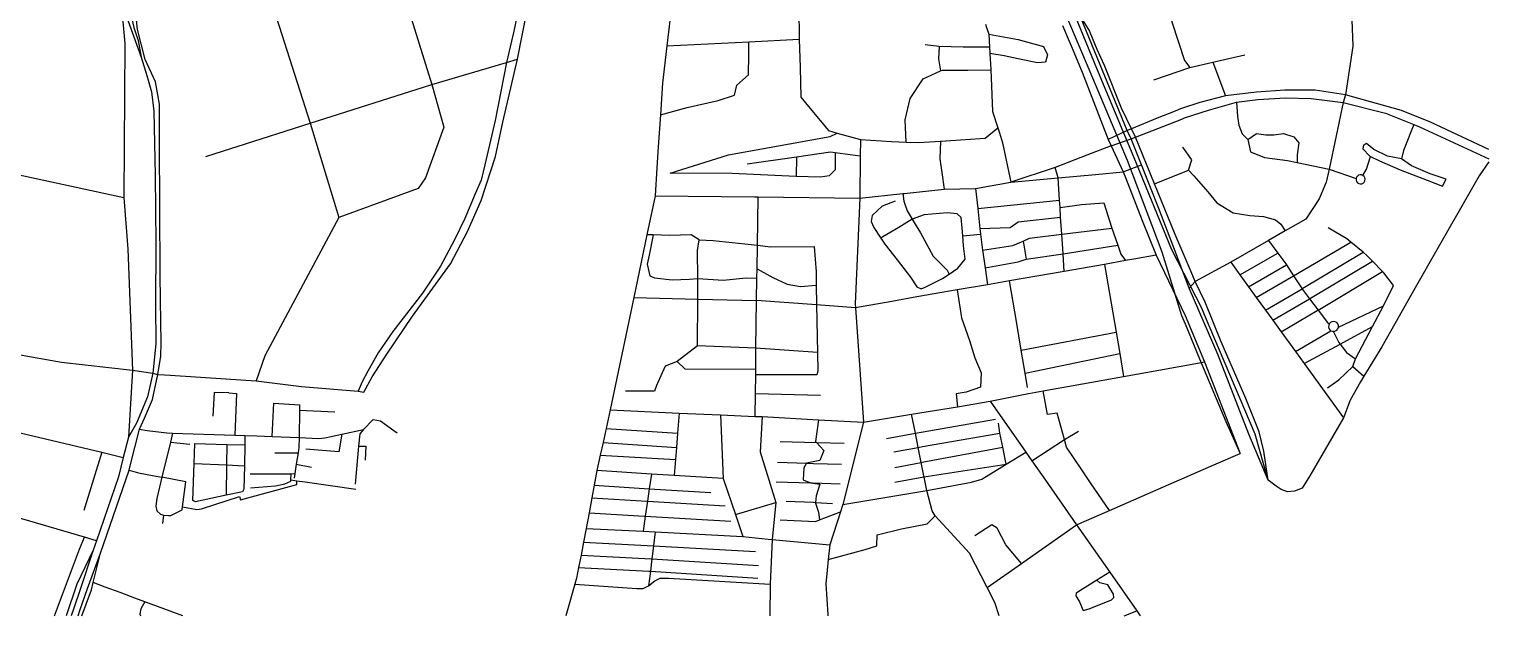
# Model space of a CAD drawing. Header units: inches. Extents: x 13372745 to 13380225, y 3541222 to 3545722.
# Drawn here: x 13377535 to 13380225, y 3541222 to 3542303 of the extents above; entities that cross this region are included whole.
import ezdxf

# ---------------------------------------------------------------- set-up
doc = ezdxf.new("R2010")
doc.units = ezdxf.units.IN
doc.header["$MEASUREMENT"] = 0

msp = doc.modelspace()

# ---------------------------------------------------------------- linework, layer by layer
for points in [[(13377836.6, 3542785.2), (13377878.5, 3542660.2), (13377939.9, 3542482.5), (13377995.7, 3542308.4), (13378052.9, 3542129.7), (13378105.4, 3541956)], [(13379336.9, 3542797.3), (13379339.9, 3542749.4), (13379344, 3542702.6), (13379350.1, 3542646.6), (13379359.4, 3542593.2), (13379370.1, 3542550.6), (13379382.6, 3542501.5), (13379402.7, 3542437.1), (13379425.3, 3542377.4), (13379489.4, 3542225), (13379558.5, 3542061.2), (13379622.3, 3541892.8)], [(13378792.4, 3542727.6), (13378763.1, 3542575.9), (13378753.6, 3542526.6), (13378743.8, 3542473), (13378739.4, 3542448.6), (13378716.5, 3542323.4), (13378710.4, 3542272), (13378702.2, 3542203.1), (13378698.4, 3542145.1), (13378694.2, 3542085.7)], [(13379640.5, 3541896.4), (13379571.6, 3542065.4), (13379502.6, 3542230.5), (13379439.2, 3542384.8), (13379417.1, 3542441.5), (13379404.6, 3542480.1), (13379392.2, 3542522.4), (13379381.2, 3542569.2), (13379377.7, 3542586.5)], [(13379842.4, 3542586.5), (13379916.1, 3542458.6), (13379948.6, 3542389.6), (13379962.7, 3542354.4), (13379972.3, 3542320.4), (13379972.3, 3542319.9), (13379974.4, 3542271.2), (13379961, 3542181.9), (13379956.3, 3542167.5), (13379930.5, 3542045.1), (13379925.3, 3542020.6), (13379916.3, 3541998.7), (13379912.2, 3541990.1)], [(13378166.9, 3542555.1), (13378221.7, 3542379), (13378277.2, 3542200.8), (13378299, 3542122.5), (13378265.5, 3542028.6), (13378252.1, 3542009.5), (13378105.4, 3541956)], [(13379047.7, 3542552.9), (13379018.1, 3542523.7), (13378961.5, 3542468.1), (13378950.5, 3542457.2), (13378953.6, 3542319.3), (13378953.8, 3542306.9), (13378954.2, 3542284.2), (13378955.6, 3542231.9), (13378957, 3542177.7), (13378965.6, 3542167.3)], [(13379483.6, 3542298.4), (13379471.3, 3542328.5), (13379460.8, 3542354), (13379430.4, 3542434.3), (13379408, 3542504.7), (13379400, 3542540.5)], [(13379585.4, 3542482.6), (13379615, 3542404.8), (13379641.1, 3542314.3), (13379664.4, 3542245), (13379674, 3542231.9)], [(13378151.5, 3541634.1), (13378167, 3541662.2), (13378194.1, 3541704.1), (13378241.2, 3541773.9), (13378311.6, 3541870.2), (13378342.5, 3541929.8), (13378367.7, 3541987.1), (13378394.3, 3542067.9), (13378407.8, 3542131.2), (13378435.1, 3542247.6), (13378461.7, 3542385.3)], [(13377702.4, 3542371.5), (13377711.4, 3542276.4), (13377709.6, 3541992.4), (13377717.1, 3541897.4), (13377725.7, 3541674.6), (13377718, 3541551.2)], [(13377714, 3542368.4), (13377719.1, 3542343.3), (13377727.6, 3542305.7), (13377735.9, 3542281.9), (13377741.6, 3542251)], [(13378444.8, 3542378.6), (13378428.4, 3542298.9), (13378414.9, 3542241.6), (13378393.5, 3542134.5), (13378374.9, 3542052.6), (13378367.8, 3542024.7), (13378356.9, 3541999.6), (13378337.8, 3541953.7), (13378318.7, 3541914.4), (13378293, 3541866.3), (13378259.7, 3541816.1), (13378205, 3541745.6), (13378178.3, 3541706.3), (13378159.2, 3541673), (13378148.8, 3541653.3), (13378141.4, 3541636)], [(13377712, 3542332.8), (13377741.6, 3542251), (13377751.6, 3542217.6), (13377760.2, 3542187.2), (13377764.8, 3542151.8), (13377766.9, 3542033.1), (13377768.3, 3541907.6), (13377767.8, 3541794.5), (13377768.6, 3541723.2), (13377762.9, 3541668.9), (13377753.3, 3541625.7), (13377732.5, 3541577.2), (13377718, 3541551.2), (13377708.5, 3541513.9), (13377699.4, 3541478.2), (13377658.8, 3541360.2), (13377652.9, 3541342.9), (13377622.9, 3541280.3), (13377603.1, 3541222.1)], [(13377632.3, 3541222.1), (13377650, 3541270.1), (13377653.2, 3541283.1), (13377666.4, 3541337.5), (13377719.3, 3541490.3), (13377721.3, 3541498.1), (13377738.4, 3541566), (13377747.6, 3541585.9), (13377762.5, 3541620.3), (13377772, 3541666.8), (13377777.4, 3541700.3), (13377778.3, 3541724.8), (13377777.4, 3541764.3), (13377777.3, 3541803.4), (13377776.7, 3541851.4), (13377774.9, 3542094.3), (13377774.9, 3542164.3), (13377767.7, 3542205.5), (13377748.8, 3542246.7), (13377734.8, 3542302.3), (13377730.4, 3542343.5)], [(13379490.3, 3542296.7), (13379489.4, 3542298.9), (13379471.3, 3542328.5)], [(13379297.5, 3542311.9), (13379298.8, 3542307.8), (13379303.5, 3542293.3), (13379304.8, 3542269.8), (13379305.5, 3542257.9), (13379307.1, 3542228.1), (13379308, 3542212.9), (13379310.5, 3542151.2), (13379320.2, 3542120.7), (13379323, 3542111.9), (13379328.9, 3542093.3), (13379343.8, 3542020.6)], [(13379439.6, 3542309.6), (13379455.5, 3542271.9)], [(13378698.4, 3542145.1), (13378747.5, 3542158.7), (13378804.7, 3542171.4), (13378834.6, 3542180.9), (13378839.1, 3542199.4), (13378860.7, 3542218.5), (13378861.3, 3542256), (13378861.3, 3542279.6)], [(13378710.4, 3542272), (13378861.3, 3542279.6), (13378954.2, 3542284.2)], [(13379304.8, 3542269.8), (13379256.5, 3542269.8), (13379212.2, 3542271.1), (13379186.4, 3542273.8)], [(13379303.5, 3542293.3), (13379357.9, 3542283.8), (13379404.1, 3542271.1), (13379411.8, 3542255.3), (13379408.2, 3542242.2), (13379393.2, 3542240.8), (13379366.1, 3542246.2), (13379332.1, 3542253.5), (13379305.5, 3542257.9)], [(13379499, 3542260.8), (13379483.6, 3542298.4)], [(13379503.3, 3542265.5), (13379490.3, 3542296.7)], [(13377918.3, 3542086.8), (13378052.9, 3542129.7), (13378277.2, 3542200.8), (13378414.9, 3542241.6), (13378435.1, 3542247.6)], [(13379212.2, 3542271.1), (13379210.8, 3542248), (13379214.6, 3542225.9)], [(13379455.5, 3542271.9), (13379475.8, 3542223.7), (13379523.6, 3542099.7), (13379528.8, 3542087.8), (13379551.2, 3542039.9)], [(13379585.1, 3542052.6), (13379565.9, 3542100.7), (13379558.3, 3542116.3), (13379499, 3542260.8)], [(13379818.5, 3541472.1), (13379810.2, 3541525.6), (13379801.8, 3541560.9), (13379776.9, 3541622.4), (13379731.6, 3541727), (13379702.1, 3541799.7), (13379683.9, 3541837.6), (13379676.7, 3541855.6), (13379647.2, 3541924.2), (13379609, 3542017.6), (13379573.8, 3542103.8), (13379566.2, 3542119.4), (13379548.1, 3542157.4), (13379516.8, 3542235.6), (13379503.3, 3542265.5)], [(13379607.5, 3542209.3), (13379674, 3542231.9), (13379716.4, 3542241.7), (13379775.5, 3542255.3)], [(13379151.5, 3542094.5), (13379149.3, 3542135.4), (13379158.8, 3542174.7), (13379182.8, 3542211.4), (13379214.6, 3542225.9), (13379217.6, 3542227.2), (13379265.1, 3542227.2), (13379307.1, 3542228.1)], [(13379716.4, 3542241.7), (13379739.5, 3542179.8)], [(13378965.6, 3542167.3), (13378998, 3542127.9)], [(13380224.9, 3542081.1), (13380117.4, 3542131.5), (13380063.9, 3542153.1), (13379961, 3542181.9), (13379905.1, 3542190.1), (13379848.9, 3542190.4), (13379796.8, 3542186.7), (13379739.5, 3542179.8), (13379692.6, 3542167.6), (13379656.9, 3542155.9), (13379646.7, 3542151.8)], [(13379659.2, 3542137.2), (13379664.2, 3542139.1), (13379708.1, 3542153.7), (13379759.8, 3542168.3), (13379799.5, 3542173), (13379850.2, 3542176.1), (13379897.4, 3542175.1), (13379956.3, 3542167.5), (13380034.4, 3542147.7), (13380086.9, 3542126.9), (13380097.5, 3542122.7), (13380224.9, 3542063.9)], [(13379759.8, 3542168.3), (13379761.9, 3542141.6), (13379764.4, 3542125.8), (13379770.3, 3542110), (13379780.7, 3542099.6), (13379785.7, 3542076.5), (13379811.5, 3542066.1), (13379854.1, 3542060.7), (13379871.8, 3542057.1), (13379930.5, 3542045.1)], [(13379613.9, 3542138.6), (13379566.2, 3542119.4), (13379558.3, 3542116.3), (13379523.6, 3542099.7)], [(13379646.7, 3542151.8), (13379613.9, 3542138.6)], [(13376780.5, 3541944.4), (13376912.1, 3542021.2), (13377090.9, 3542125.5), (13377340.1, 3542072.7), (13377709.6, 3541992.4)], [(13379020.6, 3542075.2), (13379020.4, 3542043.3), (13379009.1, 3542032.5), (13378993.6, 3542030.2), (13378948.2, 3542031.4), (13378830.5, 3542036.7), (13378716.5, 3542037.3), (13378824, 3542071.4), (13379010.9, 3542104.8), (13379024.3, 3542111.4)], [(13378998, 3542127.9), (13379005, 3542119.5), (13379008, 3542116), (13379024.3, 3542111.4), (13379067.1, 3542099.5), (13379066.7, 3542068.7), (13379065.7, 3541991.7)], [(13379067.1, 3542099.5), (13379123.9, 3542095.5), (13379151.5, 3542094.5), (13379174.6, 3542093.7), (13379214.6, 3542096.3), (13379224.4, 3542096.9), (13379296.8, 3542101.9), (13379320.2, 3542120.7)], [(13379528.8, 3542087.8), (13379565.9, 3542100.7), (13379573.8, 3542103.8), (13379626.3, 3542124.3)], [(13379626.3, 3542124.3), (13379659.2, 3542137.2)], [(13380086.9, 3542126.9), (13380068, 3542079.3), (13380063.9, 3542063.8), (13380038.2, 3542069), (13380013.1, 3542081.3), (13379999.8, 3542092), (13379993.9, 3542088.9), (13379992.6, 3542082), (13380005.6, 3542069), (13380006.9, 3542068.4), (13380023.4, 3542060.4), (13380061.8, 3542043.6), (13380111.2, 3542024.4), (13380139.7, 3542013.4), (13380146.6, 3542026.1), (13380116.7, 3542036.1), (13380082.4, 3542051.2), (13380063.9, 3542063.8)], [(13377908.3, 3542083.6), (13377918.3, 3542086.8)], [(13378694.2, 3542085.7), (13378691.9, 3542047.2)], [(13379214.6, 3542096.3), (13379213.5, 3542063.8), (13379216.7, 3542038.5), (13379221.3, 3542007.9)], [(13379528.8, 3542087.8), (13379484.2, 3542070.6), (13379425.6, 3542047.9), (13379343.8, 3542020.6)], [(13379671.7, 3542043.2), (13379677.7, 3542062.1), (13379660.9, 3542085.1)], [(13379780.7, 3542099.6), (13379797, 3542110.4), (13379813.8, 3542108.2), (13379828.7, 3542108.2), (13379846.8, 3542110.4), (13379865.8, 3542104.1), (13379874.9, 3542093.3), (13379871.7, 3542071.5), (13379871.8, 3542057.1)], [(13377860.4, 3542068.4), (13377908.3, 3542083.6)], [(13379066.7, 3542068.7), (13379020.6, 3542075.2), (13379011.8, 3542076.4), (13378949.2, 3542067.2), (13378858, 3542053.8)], [(13378949.2, 3542067.2), (13378948.2, 3542031.4)], [(13379993, 3542033.2), (13379999.8, 3542044.7), (13380006.9, 3542068.4)], [(13380224.9, 3542058.5), (13380207.1, 3542032.8), (13380112, 3541866.1), (13380106.5, 3541856.4)], [(13378691.9, 3542047.2), (13378688.5, 3541995.6)], [(13379065.7, 3541991.7), (13379145.3, 3541999.9), (13379147.7, 3542000.2), (13379221.3, 3542007.9), (13379278.7, 3542009.4), (13379343.8, 3542020.6), (13379431.1, 3542028.7), (13379500.2, 3542035.1), (13379551.2, 3542039.9), (13379585.1, 3542052.6)], [(13379442.4, 3541856.6), (13379440.3, 3541888.8), (13379437.9, 3541924.9), (13379435.8, 3541956.7), (13379434.7, 3541974.2), (13379433.8, 3541988), (13379431.1, 3542028.7), (13379425.6, 3542047.9)], [(13379551.2, 3542039.9), (13379555.4, 3542029.2), (13379586.4, 3541950.3), (13379612, 3541886.2), (13379665.6, 3541775.2), (13379701, 3541689.6), (13379767, 3541521.2)], [(13379818.5, 3541472.1), (13379783, 3541556.5), (13379725.9, 3541702.3), (13379672.5, 3541825.9), (13379645.4, 3541896.6), (13379616.9, 3541972.1), (13379585.1, 3542052.6)], [(13379609, 3542017.6), (13379671.7, 3542043.2), (13379681.6, 3542032.7), (13379707.3, 3542002.8), (13379723.7, 3541982.8), (13379754.1, 3541964.5), (13379784.6, 3541959.4), (13379809.7, 3541957.8), (13379831.7, 3541951.7), (13379841.9, 3541943.7), (13379849.6, 3541931.2)], [(13379930.5, 3542045.1), (13379980.2, 3542027.5)], [(13379993, 3542033.2), (13379990.4, 3542034.3), (13379987.7, 3542034.4), (13379985.1, 3542033.7), (13379982.8, 3542032.2), (13379981.2, 3542030.1), (13379980.2, 3542027.5), (13379980.2, 3542024.7), (13379981.1, 3542022), (13379982.9, 3542019.8), (13379985.3, 3542018.3), (13379988, 3542017.6), (13379990.8, 3542017.9), (13379993.4, 3542019.1), (13379995.4, 3542021.1), (13379996.6, 3542023.6), (13379997, 3542026.5), (13379996.4, 3542029.1), (13379995, 3542031.5), (13379993, 3542033.2)], [(13379278.7, 3542009.4), (13379283.1, 3541972.5), (13379286.8, 3541935.7), (13379287.9, 3541925.3), (13379292, 3541895.8), (13379296.6, 3541862.8), (13379300.8, 3541832)], [(13378688.5, 3541995.6), (13378673.5, 3541924.1), (13378649.3, 3541808.4), (13378605.9, 3541601.2), (13378598.3, 3541567), (13378592.5, 3541541), (13378587.3, 3541517.7), (13378581.1, 3541489.6), (13378576.1, 3541462.4), (13378571.8, 3541439.5), (13378566.7, 3541411.9), (13378561.4, 3541383), (13378556.5, 3541357.9), (13378552, 3541334), (13378547.6, 3541311.1), (13378543.7, 3541291.1), (13378540.8, 3541280.4), (13378523.9, 3541222.1)], [(13378688.5, 3541995.6), (13378871.6, 3541993.7), (13378878.4, 3541993.6), (13379065.7, 3541991.7)], [(13378873, 3541589.4), (13378873.5, 3541631.3), (13378873.9, 3541666), (13378874, 3541675.7), (13378874.4, 3541714.9), (13378875.4, 3541802.6), (13378876.1, 3541844.1), (13378876.4, 3541861.3), (13378877, 3541904.7), (13378878.4, 3541993.6)], [(13379065.7, 3541991.7), (13379057.2, 3541796.6), (13379057.7, 3541789.6), (13379072.5, 3541578.5)], [(13379131.2, 3541985.9), (13379107, 3541976.6), (13379088.5, 3541959.3), (13379086.7, 3541948.6), (13379091.8, 3541937.5), (13379104.8, 3541917.8), (13379112.1, 3541906.8), (13379134.8, 3541877.5), (13379159, 3541845.8), (13379170.6, 3541828.2), (13379178.7, 3541824.6), (13379186.2, 3541827.6), (13379218.1, 3541843.2), (13379230.7, 3541851.6), (13379246.5, 3541862.3), (13379260.2, 3541879), (13379256.9, 3541903.5), (13379255.6, 3541922), (13379254.5, 3541936), (13379252.5, 3541956), (13379245, 3541962.6), (13379226.8, 3541964.1), (13379184.1, 3541960.5), (13379162.2, 3541952.6), (13379137.8, 3541937.5), (13379108.5, 3541920.2), (13379104.8, 3541917.8)], [(13379145.3, 3541999.9), (13379146.8, 3541985.8), (13379152.8, 3541967.8), (13379162.2, 3541952.6), (13379162.8, 3541951.6), (13379177.5, 3541927.3), (13379200.7, 3541884.4), (13379227, 3541859), (13379230.7, 3541851.6)], [(13379283.1, 3541972.5), (13379433.8, 3541988)], [(13379434.7, 3541974.2), (13379474.4, 3541979.6), (13379515.6, 3541982.8), (13379529.4, 3541938.1), (13379530.1, 3541936.1), (13379541.3, 3541904.7), (13379547.1, 3541888.5), (13379555.3, 3541876.3)], [(13379912.2, 3541990.1), (13379887.5, 3541952.5)], [(13378105.4, 3541956), (13377969.5, 3541700.9), (13377953.5, 3541654.7)], [(13379286.8, 3541935.7), (13379342.8, 3541937.5), (13379357.8, 3541948), (13379435.8, 3541956.7)], [(13379887.5, 3541952.5), (13379849.6, 3541931.2), (13379819, 3541913.4), (13379749.8, 3541873.2), (13379683.9, 3541837.6), (13379672.5, 3541825.9)], [(13378769.6, 3541914.7), (13378755.1, 3541923.8), (13378715.7, 3541922.4), (13378685, 3541923.7), (13378673.5, 3541924.1)], [(13378685, 3541923.7), (13378677.3, 3541886.6), (13378673.6, 3541869.9), (13378678.6, 3541848.2), (13378687.2, 3541844.5), (13378719.8, 3541840.9), (13378751.9, 3541842.3), (13378767.2, 3541843.6), (13378813.9, 3541840.5), (13378856.5, 3541844.5), (13378876.1, 3541844.1)], [(13379255.6, 3541922), (13379287.9, 3541925.3)], [(13379292, 3541895.8), (13379347.6, 3541904.1), (13379366.6, 3541912.3), (13379378.6, 3541917.5), (13379437.9, 3541924.9), (13379530.1, 3541936.1)], [(13379979, 3541695.3), (13380010.6, 3541754.7), (13380031, 3541792.9), (13380049.6, 3541830.7), (13380031.7, 3541853.7), (13380029.2, 3541856.3), (13380010.4, 3541875.5), (13380000.1, 3541885.9), (13379993.1, 3541891.7), (13379970.6, 3541910.3), (13379963.3, 3541916.3), (13379928.6, 3541936.5)], [(13378767.4, 3541805.3), (13378767.2, 3541843.6), (13378766.9, 3541894.8), (13378769.6, 3541914.7), (13378795.8, 3541913.3), (13378877, 3541904.7), (13378901.3, 3541902), (13378981.4, 3541902.5), (13378985.5, 3541855.4), (13378985.6, 3541831.4), (13378985.7, 3541794.7), (13378987.6, 3541707.1), (13378988.4, 3541672.8), (13378986.8, 3541666), (13378873.9, 3541666)], [(13379296.6, 3541862.8), (13379357.5, 3541873.9), (13379372.1, 3541879.3), (13379440.3, 3541888.8), (13379541.3, 3541904.7)], [(13379366.6, 3541912.3), (13379372.1, 3541879.3)], [(13379700.9, 3541776.6), (13379696, 3541788.9), (13379640.5, 3541896.4)], [(13379796.5, 3541808.5), (13379865.1, 3541848.6), (13379970.6, 3541910.3)], [(13379819, 3541913.4), (13379836.4, 3541889.9), (13379850.6, 3541870.7), (13379851.9, 3541868.7), (13379865.1, 3541848.6), (13379880.8, 3541824.6), (13379881.9, 3541823), (13379894.5, 3541806.2), (13379910.3, 3541785.2), (13379927.5, 3541762.3), (13379931, 3541759.8)], [(13379612, 3541886.2), (13379571, 3541879), (13379555.3, 3541876.3), (13379516.5, 3541869.5), (13379442.4, 3541856.6), (13379341.6, 3541839.1), (13379300.8, 3541832), (13379245.4, 3541822.3), (13379170.9, 3541809.4), (13379124.6, 3541801.3), (13379057.7, 3541789.6), (13378985.7, 3541794.7), (13378875.4, 3541802.6)], [(13379516.5, 3541869.5), (13379538, 3541744.6), (13379544.7, 3541705.5), (13379552, 3541663)], [(13379622.3, 3541892.8), (13379658.7, 3541775.5), (13379665.1, 3541759.8)], [(13379749.8, 3541873.2), (13379766.2, 3541850.4), (13379782.2, 3541828.3), (13379796.5, 3541808.5), (13379813.4, 3541785.2), (13379826.8, 3541766.7), (13379842.2, 3541745.4), (13379868.7, 3541708.8), (13379884.5, 3541687), (13379957, 3541586.7), (13379957, 3541586.7)], [(13379766.2, 3541850.4), (13379836.4, 3541889.9)], [(13379813.4, 3541785.2), (13379880.8, 3541824.6), (13379882.1, 3541825.3), (13379993.1, 3541891.7)], [(13379826.8, 3541766.7), (13379894.5, 3541806.2), (13379896.2, 3541807.2), (13380010.4, 3541875.5)], [(13378876.4, 3541861.3), (13378905.4, 3541845), (13378931.6, 3541832.8), (13378956.5, 3541828.7), (13378985.6, 3541831.4)], [(13379782.2, 3541828.3), (13379851.9, 3541868.7)], [(13379842.2, 3541745.4), (13379908.7, 3541784.3), (13379910.3, 3541785.2), (13380029.2, 3541856.3)], [(13380106.5, 3541856.4), (13380089.4, 3541826.3)], [(13379245.4, 3541822.3), (13379253.3, 3541771.1), (13379268.2, 3541729.3), (13379277.7, 3541697.4), (13379289.5, 3541669.8), (13379287.9, 3541643.4), (13379261.5, 3541634.3), (13379243.4, 3541630.8), (13379245.7, 3541607.3)], [(13379375.1, 3541642.4), (13379370.5, 3541669), (13379363.3, 3541711.6), (13379354.3, 3541764.5), (13379341.6, 3541839.1)], [(13380089.4, 3541826.3), (13380027.7, 3541717.6), (13379994.7, 3541663.7), (13379988.2, 3541653.1), (13379969.7, 3541619.5), (13379957, 3541586.7), (13379895.3, 3541479.6), (13379880.8, 3541457.1)], [(13378649.3, 3541808.4), (13378767.4, 3541805.3), (13378875.4, 3541802.6)], [(13378987.6, 3541707.1), (13378874.4, 3541714.9), (13378766.9, 3541719.6), (13378767.4, 3541805.3)], [(13379947.8, 3541753.7), (13380031, 3541792.9)], [(13376968.6, 3541707.2), (13377035.3, 3541739.7), (13377096.7, 3541762), (13377164.6, 3541772.2), (13377256.8, 3541766.7), (13377318.2, 3541755.5), (13377511.6, 3541703.8), (13377594.8, 3541689.1), (13377725.7, 3541674.6), (13377762.9, 3541668.9), (13377772, 3541666.8), (13377784.2, 3541666.2)], [(13379794.4, 3541556.6), (13379700.9, 3541776.6)], [(13379944.6, 3541762.1), (13379941.9, 3541763.6), (13379938.8, 3541764.1), (13379935.7, 3541763.6), (13379933, 3541762.1), (13379931, 3541759.8), (13379929.9, 3541757.1), (13379929.7, 3541754.2), (13379930.4, 3541751.5), (13379931.9, 3541749), (13379934.1, 3541747.2), (13379936.8, 3541746.2), (13379938.4, 3541746.1), (13379939.7, 3541746), (13379942.5, 3541746.7), (13379944.9, 3541748.3), (13379946.8, 3541750.7), (13379947.8, 3541753.7), (13379947.7, 3541756.8), (13379946.6, 3541759.7), (13379944.6, 3541762.1)], [(13379363.3, 3541711.6), (13379538, 3541744.6)], [(13379665.1, 3541759.8), (13379691.5, 3541695.6), (13379740.6, 3541579.9)], [(13379868.7, 3541708.8), (13379934.1, 3541747.2)], [(13379884.5, 3541687), (13379950.9, 3541722.6), (13380010.6, 3541754.7)], [(13379938.4, 3541746.1), (13379948.8, 3541725.4), (13379950.9, 3541722.6), (13379962.7, 3541706.8), (13379979, 3541695.3)], [(13378766.9, 3541719.6), (13378729.3, 3541690.4), (13378707.3, 3541681.8), (13378690.8, 3541646.5), (13378687.2, 3541635.7), (13378633.8, 3541636.1)], [(13378874, 3541675.7), (13378743.7, 3541676.6), (13378729.3, 3541690.4)], [(13379072.5, 3541578.5), (13379161.2, 3541593.2), (13379245.7, 3541607.3), (13379305.8, 3541617.3), (13379376.9, 3541631.7), (13379403.9, 3541636.6), (13379475.9, 3541649.4), (13379552, 3541663), (13379617.1, 3541674.6), (13379692, 3541688), (13379701, 3541689.6)], [(13379370.5, 3541669), (13379544.7, 3541705.5)], [(13379927.5, 3541641.9), (13379948.7, 3541656.6), (13379974.1, 3541681.1), (13379979, 3541695.3)], [(13379974.1, 3541681.1), (13379994.7, 3541663.7)], [(13377784.2, 3541666.2), (13377794.7, 3541665.5)], [(13377794.7, 3541665.5), (13377953.5, 3541654.7), (13378036.6, 3541644.2), (13378141.4, 3541636), (13378151.5, 3541634.1)], [(13377902.9, 3541632.5), (13377876.1, 3541633.5), (13377873.2, 3541589.6)], [(13377902.9, 3541632.5), (13377917, 3541631.5), (13377914, 3541555)], [(13378873.5, 3541631.3), (13378993.1, 3541628.7)], [(13379525.9, 3541416.1), (13379490.6, 3541467.3), (13379474.8, 3541490.9), (13379446.7, 3541533), (13379442.9, 3541547), (13379432.7, 3541584.1), (13379429.5, 3541595.4), (13379411.4, 3541592.7), (13379407.9, 3541613), (13379403.9, 3541636.6)], [(13377266.4, 3541619.1), (13377508.1, 3541561.6), (13377669, 3541523.3), (13377708.5, 3541513.9)], [(13377982.8, 3541552.6), (13377985.7, 3541613.5), (13378033, 3541610.6), (13378032.9, 3541600.8), (13378032.5, 3541550.4)], [(13378032.9, 3541600.8), (13378098.3, 3541597.9)], [(13378605.9, 3541601.2), (13378732.6, 3541595.5), (13378809.1, 3541592), (13378873, 3541589.4), (13378885.6, 3541588.9), (13378989.8, 3541583.1), (13379072.5, 3541578.5)], [(13379305.8, 3541617.3), (13379371.5, 3541523.5), (13379382.7, 3541507.5), (13379407.7, 3541471.8), (13379465.2, 3541389.7), (13379526.5, 3541302.2), (13379576.2, 3541231.3), (13379582.6, 3541222.1)], [(13377788.8, 3541559), (13377799.4, 3541558.7), (13377914, 3541555), (13377932.7, 3541554.4), (13377954.3, 3541553.7), (13377982.8, 3541552.6), (13378032.5, 3541550.4), (13378068.7, 3541548.9), (13378079.8, 3541549.8), (13378111.1, 3541556.4), (13378150.9, 3541565), (13378169.2, 3541583.9), (13378182.3, 3541581.2)], [(13378182.3, 3541581.2), (13378207.1, 3541563.4)], [(13378732.6, 3541595.5), (13378729.8, 3541558.3), (13378727.8, 3541532), (13378726.1, 3541509.7), (13378723.8, 3541480.5)], [(13378809.1, 3541592), (13378814.2, 3541474.7), (13378836.5, 3541408.8), (13378850.2, 3541368.4)], [(13378885.6, 3541588.9), (13378882.1, 3541523.9), (13378911.1, 3541430.5), (13378904.3, 3541362.7)], [(13378989.8, 3541583.1), (13378984.4, 3541543), (13378985.8, 3541541.4), (13378999.3, 3541526.8), (13378992.2, 3541507.9), (13378967.5, 3541503.3), (13378962.7, 3541494.5), (13378961.1, 3541472.8), (13378974.9, 3541467.1), (13378991.8, 3541464.6), (13378985.5, 3541442.9), (13378984.1, 3541431), (13378984, 3541429.5), (13378989.5, 3541413), (13378991.3, 3541398.8)], [(13379072.5, 3541578.5), (13379034.4, 3541427.3), (13379030.1, 3541413.7), (13379010.5, 3541352.8), (13379007.7, 3541325.6), (13379005.7, 3541306), (13379003.1, 3541281.2), (13379006.6, 3541224.4), (13379007, 3541222.1)], [(13379115.1, 3541548.4), (13379168.1, 3541558.4), (13379315.7, 3541584.2)], [(13379322.6, 3541222.1), (13379314.8, 3541246.7), (13379300.6, 3541274.2), (13379267.8, 3541337.3), (13379204.4, 3541406.1), (13379199.1, 3541415.6), (13379189, 3541453.1), (13379178.8, 3541504.5), (13379173.3, 3541532.3), (13379168.1, 3541558.4), (13379161.2, 3541593.2)], [(13379335.7, 3541501.5), (13379329.2, 3541532.4), (13379324.1, 3541558.7), (13379321.4, 3541577.1)], [(13379740.6, 3541579.9), (13379767, 3541521.2)], [(13377738.4, 3541566), (13377752.7, 3541563.6)], [(13377752.7, 3541563.6), (13377788.8, 3541559)], [(13377799.4, 3541558.7), (13377795.4, 3541542), (13377779.7, 3541477.2), (13377770.2, 3541438.2), (13377768.3, 3541424.1), (13377770.2, 3541415.4), (13377777.3, 3541409.5), (13377782.5, 3541407.5), (13377791.5, 3541406.7), (13377795.9, 3541407.1), (13377816.8, 3541417.4), (13377817.5, 3541422.7), (13377823.9, 3541468.6), (13377779.7, 3541477.2)], [(13377932.7, 3541554.4), (13377932.4, 3541537.2), (13377931.6, 3541498.6), (13377930.7, 3541455.2), (13377928, 3541450.5), (13377898.3, 3541444.2), (13377841.6, 3541432.3), (13377836.5, 3541434.7), (13377838.8, 3541502.6), (13377840, 3541539.2)], [(13378032.5, 3541550.4), (13378032, 3541532.1), (13378030.5, 3541522.2), (13378027.2, 3541501.1), (13378024.5, 3541484), (13378023.2, 3541475.6)], [(13378111.1, 3541556.4), (13378105.8, 3541524.2), (13378045, 3541529.3)], [(13378150.9, 3541565), (13378144.2, 3541557.5), (13378142.1, 3541534.7), (13378135.9, 3541464.8)], [(13378207.1, 3541563.4), (13378213.4, 3541558.9)], [(13378598.3, 3541567), (13378729.8, 3541558.3)], [(13379128.2, 3541523.8), (13379173.3, 3541532.3), (13379181.3, 3541533.8), (13379324.1, 3541558.7)], [(13379382.7, 3541507.5), (13379442.9, 3541547), (13379468.8, 3541562.2)], [(13379818.5, 3541472.1), (13379794.4, 3541556.6)], [(13377669, 3541523.3), (13377635.6, 3541416.1)], [(13377795.4, 3541542), (13377831, 3541538)], [(13377840, 3541539.2), (13377899.2, 3541537.9), (13377932.4, 3541537.2)], [(13377899.2, 3541537.9), (13377898.4, 3541500), (13377898.3, 3541444.2)], [(13377987.7, 3541522), (13378030.5, 3541522.2)], [(13378142.1, 3541534.7), (13378155.4, 3541534.4), (13378154, 3541508.8)], [(13378592.5, 3541541), (13378727.8, 3541532)], [(13378919, 3541543.4), (13378985.8, 3541541.4), (13379037.1, 3541539.8)], [(13379034.4, 3541427.3), (13379189, 3541453.1), (13379271.4, 3541468.5), (13379290.9, 3541474), (13379335.7, 3541501.5), (13379371.5, 3541523.5)], [(13379130.6, 3541495.4), (13379178.8, 3541504.5), (13379183.6, 3541505.4), (13379329.2, 3541532.4)], [(13379300.6, 3541274.2), (13379364, 3541318.7), (13379378.2, 3541328.7), (13379465.2, 3541389.7), (13379525.9, 3541416.1), (13379595.9, 3541446.6), (13379718.3, 3541500), (13379767, 3541521.2)], [(13377838.8, 3541502.6), (13377898.4, 3541500), (13377931.6, 3541498.6)], [(13378027.2, 3541501.1), (13378055.1, 3541495.7)], [(13378587.3, 3541517.7), (13378726.1, 3541509.7)], [(13378913.8, 3541505), (13378967.5, 3541503.3), (13378980.7, 3541502.9), (13379032, 3541501.4)], [(13379130.6, 3541468.2), (13379183.6, 3541478.2), (13379335.7, 3541501.5)], [(13377719.3, 3541490.3), (13377736.7, 3541485.6)], [(13377736.7, 3541485.6), (13377765.1, 3541480.1)], [(13377765.1, 3541480.1), (13377779.7, 3541477.2)], [(13377817.5, 3541422.7), (13377844, 3541417.9), (13377852.8, 3541419.2), (13377922.4, 3541441.6), (13377924.2, 3541435.5), (13378028.2, 3541464), (13378028.5, 3541470.9)], [(13377942.1, 3541483.3), (13378017.9, 3541483.7), (13378024.5, 3541484)], [(13377942.8, 3541457.5), (13377989.1, 3541461.5), (13378005.9, 3541465.1), (13378017.2, 3541470.2), (13378017.3, 3541472.5), (13378017.9, 3541483.7)], [(13378017.3, 3541472.5), (13378028.5, 3541470.9), (13378043.4, 3541468.8), (13378137.2, 3541455.4)], [(13378814.2, 3541474.7), (13378723.8, 3541480.5), (13378681.6, 3541483.2), (13378581.1, 3541489.6)], [(13378681.6, 3541483.2), (13378677.7, 3541456), (13378674.4, 3541433), (13378670.5, 3541405.4), (13378666.5, 3541377.7)], [(13378911.4, 3541469), (13378974.9, 3541467.1), (13378978.3, 3541467), (13379029.6, 3541465.4)], [(13379880.8, 3541457.1), (13379880.8, 3541457.1), (13379866.8, 3541451.9), (13379854.1, 3541450.5), (13379842.1, 3541454.7), (13379832.8, 3541460.7), (13379818.5, 3541472.1)], [(13377658.8, 3541360.2), (13377637.1, 3541366.6), (13377521.2, 3541400.9), (13377467.2, 3541414.8), (13377456.8, 3541417.5), (13377340.6, 3541449.2), (13377330.1, 3541449.9), (13377313, 3541451), (13377301.7, 3541445.5), (13377290.3, 3541436.4), (13377266.7, 3541409.1), (13377254.1, 3541394.5), (13377233.2, 3541369.6)], [(13378571.8, 3541439.5), (13378673.3, 3541433.1), (13378674.4, 3541433), (13378817.8, 3541424.7)], [(13378576.1, 3541462.4), (13378677.7, 3541456), (13378791.5, 3541448.9)], [(13378566.7, 3541411.9), (13378668.9, 3541405.5), (13378670.5, 3541405.4), (13378828, 3541396.2)], [(13378836.5, 3541408.8), (13378911.1, 3541430.5)], [(13378919, 3541398.8), (13378984, 3541396), (13378991.3, 3541398.8), (13379030.1, 3541413.7)], [(13378930.1, 3541433.1), (13378980.3, 3541431.1), (13378984.1, 3541431), (13379015.2, 3541429.2)], [(13377782.5, 3541407.5), (13377780.9, 3541392.1)], [(13379007.7, 3541325.6), (13379075.5, 3541344.2), (13379097, 3541350.8), (13379097.9, 3541371.4), (13379142.4, 3541382.2), (13379190.1, 3541391.6), (13379204.4, 3541406.1)], [(13379364, 3541318.7), (13379334.6, 3541352.5), (13379318.6, 3541383.4), (13379309.2, 3541389.9), (13379277.8, 3541369.6)], [(13377581.4, 3541222.1), (13377627.8, 3541345.1), (13377637.1, 3541366.6)], [(13378561.4, 3541383), (13378666.5, 3541377.7), (13378688.8, 3541376.6), (13378850.2, 3541368.4), (13378896.6, 3541363.5), (13378904.3, 3541362.7), (13379010.5, 3541352.8)], [(13378688.8, 3541376.6), (13378685.6, 3541350.9), (13378682.6, 3541326.9), (13378679.8, 3541304), (13378676.4, 3541277.2)], [(13378904.3, 3541362.7), (13378900.4, 3541280.1), (13378900, 3541222.1)], [(13377652.9, 3541342.9), (13377628.6, 3541268.4), (13377617.2, 3541236.1)], [(13377628.4, 3541231.9), (13377642.6, 3541272.5), (13377666.4, 3541337.5)], [(13378552, 3541334), (13378681.3, 3541327), (13378682.6, 3541326.9), (13378879, 3541314.7)], [(13378556.5, 3541357.9), (13378685.6, 3541350.9), (13378873.4, 3541340.8)], [(13378547.6, 3541311.1), (13378677.2, 3541304.2), (13378678.5, 3541304.1), (13378679.8, 3541304), (13378877.8, 3541291.6)], [(13377702.4, 3541265), (13377675.1, 3541275.1), (13377653.2, 3541283.1)], [(13378540.8, 3541280.4), (13378654.9, 3541272.1), (13378666.7, 3541272.1), (13378676.4, 3541277.2), (13378688.2, 3541286.4), (13378697.9, 3541291.5), (13378713.1, 3541291.5), (13378900.4, 3541280.1)], [(13379526.5, 3541302.2), (13379502.6, 3541287.5), (13379464.3, 3541264), (13379464, 3541258.8), (13379470.5, 3541247.9), (13379477.6, 3541232.1), (13379488.5, 3541235.1), (13379529.4, 3541251.2), (13379533.6, 3541256), (13379533.1, 3541262.2), (13379522.6, 3541279.3), (13379507.9, 3541282.5), (13379502.6, 3541287.5)], [(13377729.8, 3541254.4), (13377702.4, 3541265)], [(13377818.3, 3541222.1), (13377748, 3541247.7), (13377729.8, 3541254.4)], [(13377617.2, 3541236.1), (13377612.3, 3541222.1)], [(13377625, 3541222.1), (13377628.4, 3541231.9)], [(13377748, 3541247.7), (13377740.7, 3541234.8), (13377739, 3541224.8), (13377740.2, 3541222.1)], [(13379552.9, 3541222.1), (13379576.2, 3541231.3)]]:
    msp.add_lwpolyline(points)

doc.saveas('drawing.dxf')
